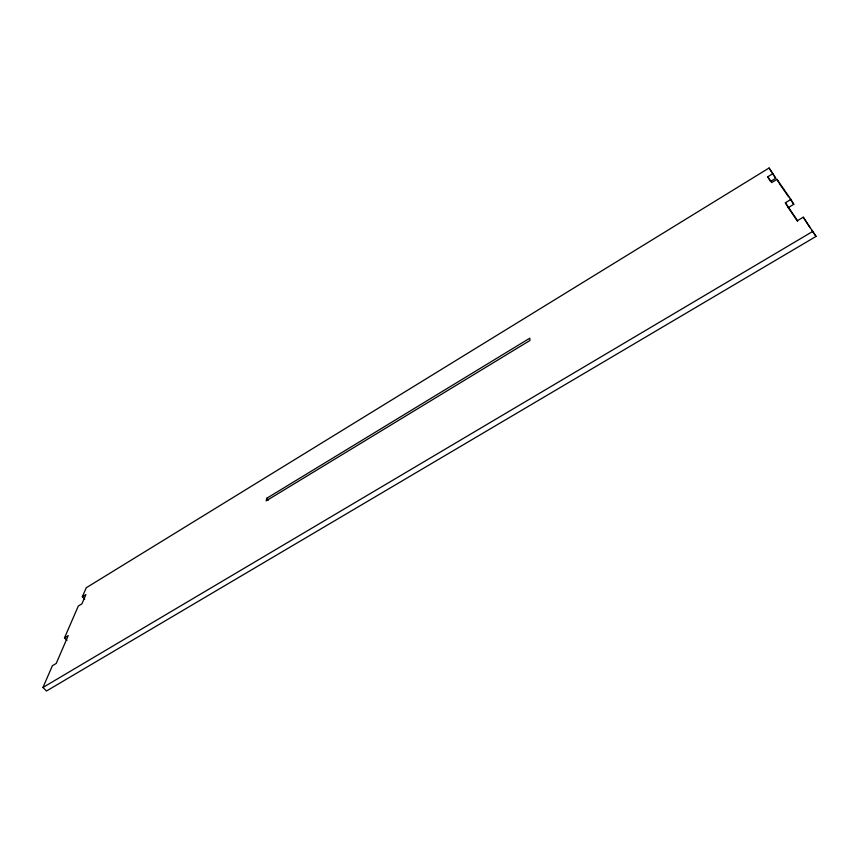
<?xml version="1.0" encoding="UTF-8"?>
<svg xmlns="http://www.w3.org/2000/svg" width="859" height="859" viewBox="0 0 859 859"><rect width="100%" height="100%" fill="white"/><g stroke="black" fill="none" stroke-linecap="round" stroke-linejoin="round"><path stroke-width="1.29" d="M266.827 498.231L266.161 500.861L530.003 340.454L529.756 338.21L266.827 498.231L268.395 500.078M785.373 202.767L788.251 207.631L793.78 204.302L790.903 199.428L785.373 202.767L797.506 220.645L803.262 217.209L816.05 236.408L46.493 691.001L42.95 687.479L52.399 665.736L56.222 663.449L68.215 635.639L64.489 637.883L66.981 640.438M64.489 637.883L78.33 606.014L81.938 603.813L85.911 594.6L82.335 596.79L84.697 599.271M82.335 596.79L86.254 587.76L769.073 167.999L775.709 178.253L770.512 181.442L767.763 176.804L772.971 173.604M790.903 199.428L776.966 179.359L771.683 182.58L767.763 176.804M42.95 687.479L813.022 231.264M775.709 178.253L769.073 167.999M779.736 184.062L788.605 196.84M790.087 198.977L793.78 204.302M809.994 227.689L803.262 217.209M811.508 229.868L816.05 236.408M788.251 207.631L797.592 221.418M776.966 179.359L779.188 183.117"/></g></svg>
